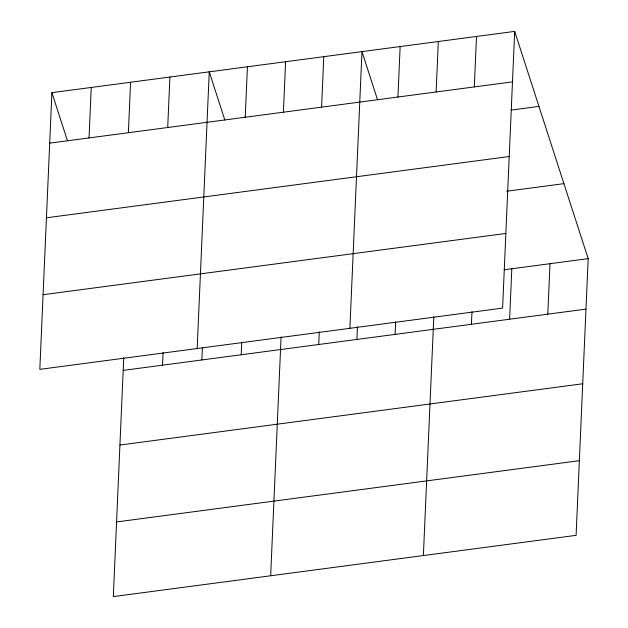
<?xml version="1.0" encoding="UTF-8"?>
<svg xmlns="http://www.w3.org/2000/svg" width="628" height="628" viewBox="0 0 628 628"><rect width="100%" height="100%" fill="white"/><g stroke="black" fill="none" stroke-linecap="round" stroke-linejoin="round"><path stroke-width="0.94" d="M51.904 92.661L39.823 369.358L502.604 308.097L514.685 31.4L51.904 92.661L67.471 140.805M89.035 137.924L91.241 87.457M128.371 132.72L130.577 82.244M123.74 357.764L113.315 596.6L576.096 535.339L588.177 258.642L514.685 31.4M167.707 127.515L169.913 77.04M162.526 365.174L163.076 352.551M197.168 348.524L209.25 71.835L224.816 119.979M201.863 359.962L202.412 347.347M245.226 117.248L247.432 66.78M241.199 354.757L241.749 342.142M283.409 112.2L285.607 61.725M270.66 575.774L281.085 336.93M321.583 107.145L323.789 56.669M318.718 344.497L319.267 331.874M349.89 328.311L361.971 51.614L377.538 99.758M356.892 339.442L357.45 326.819M397.94 97.034L400.146 46.566M395.075 334.386L395.624 321.772M436.122 91.978L438.328 41.511M423.374 555.552L433.807 316.716M474.305 86.923L476.503 36.455M471.432 324.276L471.981 311.661M509.614 319.22L511.82 268.753M547.789 314.173L549.995 263.697M49.698 143.137L512.479 81.868M511.255 110.057L538.934 106.391M46.441 217.79L509.222 156.521M506.655 191.234L563.92 183.651M43.081 294.705L505.862 233.443M504.182 269.765L588.177 258.642M123.19 370.379L585.971 309.117M119.932 445.032L582.713 383.771M116.573 521.947L579.354 460.685"/></g></svg>
